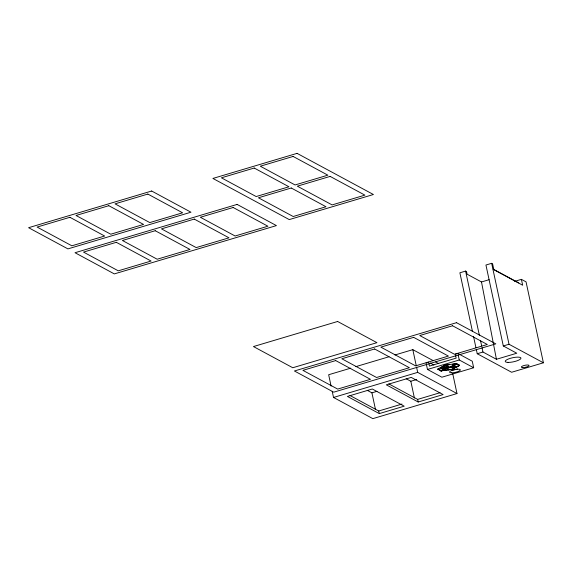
<?xml version="1.0" encoding="UTF-8"?>
<svg xmlns="http://www.w3.org/2000/svg" width="572" height="572" viewBox="0 0 572 572"><rect width="100%" height="100%" fill="white"/><g stroke="black" fill="none" stroke-linecap="round" stroke-linejoin="round"><path stroke-width="0.86" d="M444.237 369.162L443.536 368.368L444.287 369.648L442.12 370.477L444.894 369.591L445.095 368.99L444.53 368.475L454.282 366.881L455.019 366.13L453.925 365.279L454.218 364.607L453.925 365.279M453.439 367.095L454.211 366.438L453.11 365.515L453.682 364.707L453.053 365.251L454.154 366.18L453.439 367.095L445.445 367.167L443.786 367.71L444.115 368.139L446.239 368.125L450.021 367.489M445.109 367.195L443.943 367.16L443.929 367.81M451.615 366.209L451.451 367.517M451.644 366.545C453.045 364.514 451.794 367.596 451.787 367.224M443.014 368.204C443.107 366.716 445.445 366.888 443.078 367.832M443.657 370.091L444.272 369.062M459.23 365.308L452.023 369.262L459.559 365.515L456.413 363.563L452.388 364.3M459.252 365.615L457.55 364.385M452.481 366.373L452.359 365.794L452.431 366.438M443.65 370.191C445.517 369.891 444.065 367.939 445.288 368.175M451.079 367.531L450.993 366.902L451.558 366.702M451.666 366.466L452.416 366.051L450.951 367.224L444.458 367.188M453.181 366.995L454.94 366.116L453.868 365.022M454.89 366.473L454.862 365.708M457.75 366.359L459.488 365.222M442.17 370.477L443.035 370.184M442.063 370.213L443.028 370.091M444.115 365.572L444.902 365.201L437.466 369.19L441.441 370.949L440.39 370.356L440.533 370.878M440.654 367.574L445.281 365.401M444.916 365.572L445.073 365.165M438.409 368.79L439.01 368.49M457.943 366.366L454.182 368.225M454.268 364.872L455.312 364.45L453.732 364.972M437.845 369.069L441.162 370.72M449.928 367.646L450.214 367.253L449.806 367.217M489.124 279.694L481.495 281.967L467.095 274.202L466.53 271.593L465.601 271.085L459.881 272.794L472.386 331.102M514.671 281.36L521.399 279.35L522.665 285.228L493.858 269.698L492.592 263.821L491.663 263.32L485.943 265.029L503.296 345.96L516.773 353.224L496.432 359.287L482.954 352.023L477.234 353.732L476.304 349.378M350.758 368.153L328.657 374.739L331.088 386.093M355.863 366.631L389.017 356.749M394.966 354.976L412.82 349.656L433.254 360.675M426.076 362.927L428.621 362.169M455.319 354.211L457.857 353.453L472.265 361.218L473.666 367.746L441.877 377.213L427.477 369.455L426.254 363.742M503.296 345.96L509.016 344.258L543.4 362.791L526.047 281.853L521.399 279.35M332.218 391.334L333.526 397.454L417.689 372.372L456.992 393.557L452.688 373.466M427.477 369.455L459.259 359.981L473.666 367.746M367.281 390.347L371.914 392.842L376.962 391.341M406.184 378.75L410.818 381.245L416.709 379.493M349.964 395.488L378.728 410.996L401.98 404.061M388.867 383.898L417.632 399.399L440.054 392.714M543.4 362.791L511.618 372.265L477.234 353.732M379.286 413.606L404.204 406.177L372.329 388.996L347.411 396.425L379.286 413.606L378.728 410.996M418.189 402.009L443.107 394.587L411.232 377.406L386.314 384.827L418.189 402.009L417.632 399.399M456.992 393.557L372.837 418.64L333.526 397.454M446.403 368.111L448.798 367.775M445.223 365.136L454.726 363.835M445.931 365.093L446.961 364.929M447.047 365.108L449.106 364.772M441.384 370.685L442.27 370.813L442.156 370.163M442.213 370.549L441.412 371.028L441.591 370.656M451.78 369.247L441.97 370.663M450.636 369.512L446.088 370.256M446.067 369.92L444.787 370.47M446.51 368.111L448.82 367.617M455.698 363.749L458.501 364.686M442.935 368.211L440.512 368.804L443.672 368.69M448.198 366.745L446.053 366.924M450.271 367.195L450.893 366.959M443.078 368.211L443.586 368.411M448.198 367.074L445.931 367.152M450.672 366.959L450.815 367.539M493.093 269.062L518.783 282.911M457.8 364.314L456.213 363.899M435.614 361.947L438.76 363.642M430.137 362.984L433.926 365.029M444.966 368.647L445.102 369.305M443.901 367.953L443.772 367.303M459.559 365.515L458.994 365.401M491.663 263.32L509.016 344.258M465.601 271.085L479.407 335.492M480.53 340.712L481.653 345.931M482.024 347.676L482.954 352.023M473.502 336.322L475.925 347.64M458.208 355.083L459.259 359.981M459.194 365.065L459.28 365.587M458.301 365.022L459.252 365.322L458.522 365.973M455.655 355.777L456.156 358.122L429.458 366.08L428.957 363.735M456.971 366.738L455.419 367.503M454.933 365.801L455.019 366.223M453.996 364.578L454.075 365M454.704 367.86L453.982 368.211M453.882 364.893L454.011 365.394M454.132 366.073L454.211 366.438M454.039 365.966L454.282 366.881M453.932 366.53L454.025 366.995M453.746 366.666L453.81 367.074M453.131 365.065L453.217 365.687M453.067 365.165L453.138 365.594M451.372 366.609L451.53 367.245M450.128 367.238L450.314 367.653M449.971 367.224L450.05 367.732M449.299 369.655L448.612 369.769M449.263 369.741L448.577 369.848M448.076 364.936L445.988 365.358M447.876 366.702L447.933 367.296M447.404 366.666L447.468 367.253M447.518 367.767L447.54 368.268M446.732 367.832L446.861 368.332M446.346 366.645L446.532 367.167M444.801 366.824L444.93 367.217M444.623 368.182L444.801 368.668M443.815 367.124L443.851 367.531M444.179 368.897L444.344 369.498M444.351 369.92L444.229 369.383M444.108 369.533L444.144 370.005M443.901 369.684L443.986 370.07M442.993 367.696L443.136 368.468M442.714 369.941L442.807 370.406M442.471 370.02L442.528 370.442M442.299 370.091L442.306 370.47M440.733 370.542L440.905 371.071M412.82 349.656L416.187 365.379M416.566 367.124L417.689 372.372M410.818 381.245L414.407 398.005M371.914 392.842L375.511 409.595M481.495 281.967L496.432 359.287M457.521 368.947A5.527 1.43 -12.1 0 1 452.13 370.148M151.666 191.019L28.6 227.699L67.911 248.892L190.969 212.212L151.666 191.019M69.906 217.296L37.108 227.07L71.858 245.803L104.662 236.029L69.906 217.296M108.809 205.698L76.012 215.48L110.761 234.213L143.565 224.431L108.809 205.698M147.841 194.065L115.036 203.847L149.792 222.579L182.59 212.805L147.841 194.065M297.068 153.36L212.906 178.443L289.246 219.591L373.409 194.509L297.068 153.36M254.211 168.039L221.414 177.813L256.17 196.546L288.967 186.772L254.211 168.039M293.114 156.442L260.317 166.216L295.066 184.956L327.87 175.175L293.114 156.442M291.241 188.002L258.444 197.776L293.2 216.509L325.997 206.735L291.241 188.002M330.144 176.405L297.347 186.179L332.103 204.912L364.9 195.138L330.144 176.405M237.108 204.411L75.018 252.724L114.321 273.909L276.419 225.597L237.108 204.411M116.323 242.313L83.519 252.095L118.275 270.828L151.079 261.046L116.323 242.313M155.226 230.723L122.422 240.497L157.178 259.23L189.983 249.456L155.226 230.723M194.251 219.09L161.454 228.864L196.21 247.597L229.007 237.823L194.251 219.09M233.154 207.493L200.357 217.267L235.113 236.007L267.91 226.226L233.154 207.493M337.623 321.478L253.46 346.56L292.771 367.746L376.934 342.664L337.623 321.478M456.506 322.68L294.416 370.985L333.719 392.178L495.817 343.865L456.506 322.68M335.721 360.582L302.917 370.356L337.673 389.089L370.477 379.315L335.721 360.582M374.624 348.984L341.82 358.766L376.576 377.499L409.38 367.724L374.624 348.984M413.649 337.351L380.852 347.132L415.608 365.865L448.405 356.091L413.649 337.351M452.552 325.761L419.755 335.535L454.511 354.268L487.308 344.494L452.552 325.761M451.501 372.794A5.527 1.43 -12.1 0 0 460.303 370.17A5.527 1.43 -12.1 0 0 453.117 369.977A5.527 1.43 -12.1 0 0 451.501 372.794M522.708 367.567A3.94 1.022 -12.1 0 0 528.986 365.694A3.94 1.022 -12.1 0 0 523.859 365.565A3.94 1.022 -12.1 0 0 522.708 367.567M508.065 362.398A8.022 2.073 -12.1 0 0 520.842 358.587A8.022 2.073 -12.1 0 0 510.41 358.308A8.022 2.073 -12.1 0 0 508.065 362.398"/></g></svg>
